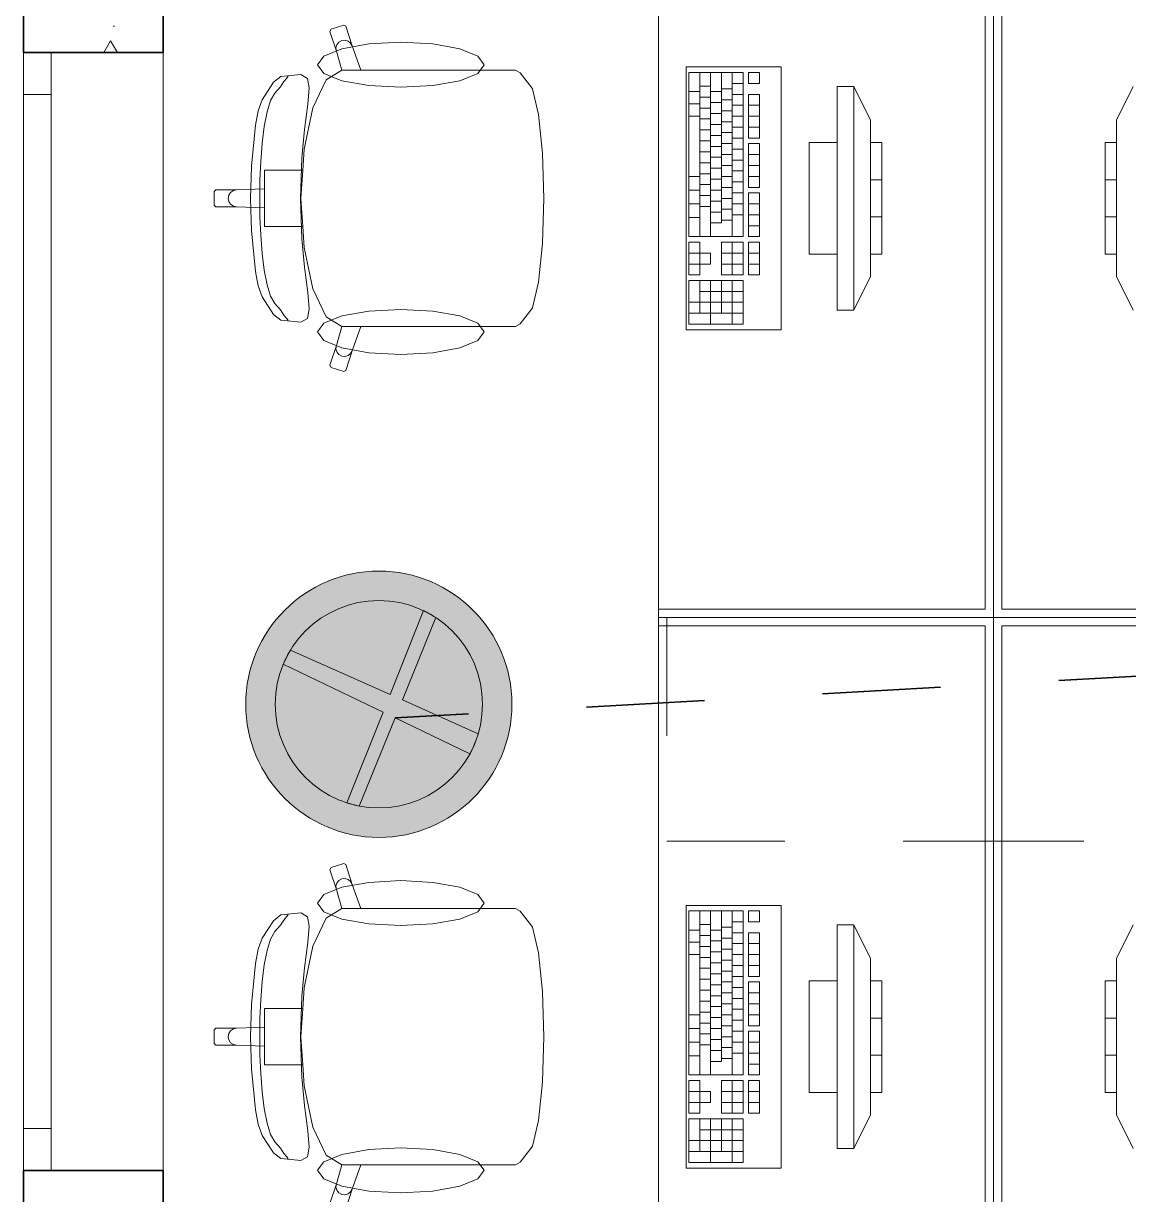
# Model space of a CAD drawing. Header units: millimetres. Extents: x -100675 to 28000, y -21133 to 42228.
# Drawn here: x -75366 to -73387, y 2976 to 5072 of the extents above; entities that cross this region are included whole.
import ezdxf

# ---------------------------------------------------------------- set-up
doc = ezdxf.new("R2010")
doc.units = ezdxf.units.MM
doc.header["$MEASUREMENT"] = 0
doc.linetypes.add('Dashed', pattern=[423.333333, 211.666667, -211.666667])
doc.linetypes.add('Wipeout_Contour', pattern=[1000, 0, -1000])
for name, color, linetype, lineweight in [('New_2D Drafting - General_Pen_No__2', 8, 'Continuous', 15), ('New_ARCHICAD Windows_Pen_No__27', 7, 'Continuous', 35), ('New_Structural - Bearing_Pen_No__21', 7, 'Continuous', 35), ('New_Structural - Bearing_Pen_No__27', 7, 'Continuous', 35)]:
    doc.layers.add(name, color=color, linetype=linetype, lineweight=lineweight)
for name, color, linetype, lineweight, true_color in [('New_2D Drafting - General_Pen_No__82', 7, 'Continuous', 20, 0xaaaaaa), ('New_ARCHICAD Windows_Pen_No__23', 7, 'Continuous', 20, 0xff6600), ('New_ARCHICAD Windows_Pen_No__3', 7, 'Continuous', 18, 0xff6600), ('New_Interior - Furniture _Pen_No__4', 7, 'Continuous', 20, 0x029e21), ('New_Structural - Bearing_Pen_No__170', 7, 'Continuous', 13, 0x9f9f00), ('New_Structural - Bearing_Pen_No__61', 7, 'Continuous', 20, 0x6a6a6a), ('New_Structural - Bearing_Pen_No__89', 7, 'Continuous', 20, 0x71cebe)]:
    doc.layers.add(name, color=color, linetype=linetype, lineweight=lineweight, true_color=true_color)
for name, color, linetype in [('New_ARCHICAD Windows', 7, 'Continuous'), ('New_Interior - Furniture', 7, 'Continuous'), ('New_Structural - Bearing', 7, 'Continuous')]:
    doc.layers.add(name, color=color, linetype=linetype)
pattern_1 = [(0, (0, 0), (0, 623.5383), [60, -300]), (0, (180, 311.8), (0, 623.5383), [60, -300]), (60, (0, 0), (-540, 311.769), [60, -300]), (60, (360, 0), (-540, 311.769), [60, -300]), (120, (60, 0), (540, 311.769), [60, -300]), (120, (420, 0), (540, 311.769), [60, -300]), (0, (0, 60), (0, 120), [0, -120, 0, -180]), (45, (60, 60), (-84.85282, 84.85282), [0, -90, 0, -150])]

# ---------------------------------------------------------------- blocks, each defined once
blk = doc.blocks.new('Slab_6', base_point=(-74729.5, 4091.7))
at = {"layer": 'New_Structural - Bearing_Pen_No__89', "color": 123, "linetype": 'Continuous', "lineweight": 20, "true_color": 0x71cebe, "flags": 128}
for points in [[(-74729.5, 4091.7, -1), (-74729.5, 3615.2, -1)], [(-74729.5, 4039, 1), (-74729.5, 3667.9, 1)]]:
    blk.add_lwpolyline(points, format="xyb", close=True, dxfattribs=at)
blk = doc.blocks.new('Window 24_2')
at = {"layer": 'New_ARCHICAD Windows_Pen_No__23', "color": 30, "linetype": 'Continuous', "lineweight": 20, "true_color": 0xff6600}
for p, q in [((-1000, 0), (-925, 0)), ((-925, 0), (-925, -50)), ((925, -50), (925, 0)), ((925, 0), (1000, 0)), ((-925, -50), (-1000, -50)), ((1000, -50), (925, -50))]:
    blk.add_line(p, q, dxfattribs=at)
at = {"layer": 'New_ARCHICAD Windows_Pen_No__27', "color": 7, "linetype": 'Continuous', "lineweight": 35}
for p, q in [((-1000, 0), (-1000, -50)), ((-1000, 0), (-1000, -50)), ((1000, 0), (1000, -50)), ((1000, 0), (1000, -50)), ((-1000, -50), (-1000, -250)), ((1000, -50), (1000, -250))]:
    blk.add_line(p, q, dxfattribs=at)
at = {"layer": 'New_ARCHICAD Windows_Pen_No__3', "color": 30, "linetype": 'Continuous', "lineweight": 18, "true_color": 0xff6600}
for p, q in [((-1000, 0), (1000, 0)), ((-925, 0), (925, 0)), ((925, -50), (-925, -50)), ((-1000, -250), (1000, -250))]:
    blk.add_line(p, q, dxfattribs=at)
blk = doc.blocks.new('Wall_26', base_point=(-75115.8, 2194.5))
at = {"color": 254, "linetype": 'Wipeout_Contour', "lineweight": 0, "ltscale": 301750.895582}
blk.add_wipeout([(-75365.8, 5019.5), (-75115.8, 5019.5), (-75115.8, 5844.5), (-75365.8, 5844.5)], dxfattribs=at).dxf.layer = 'New_Structural - Bearing'
at = {"color": 254, "linetype": 'Wipeout_Contour', "lineweight": 0, "ltscale": 301148.222472}
blk.add_wipeout([(-75365.8, 2194.5), (-75115.8, 2194.5), (-75115.8, 3019.5), (-75365.8, 3019.5)], dxfattribs=at).dxf.layer = 'New_Structural - Bearing'
at = {"layer": 'New_Structural - Bearing_Pen_No__170', "linetype": 'Continuous', "lineweight": 13, "true_color": 0x9f9f00}
h = blk.add_hatch(dxfattribs=at)
h.set_pattern_fill('Structural_Concrete', color=54, style=0, pattern_type=2)
h.set_pattern_definition(pattern_1)
h.paths.add_polyline_path([(-75365.8, 5019.5), (-75115.8, 5019.5), (-75115.8, 5844.5), (-75365.8, 5844.5)])
h = blk.add_hatch(dxfattribs=at)
h.set_pattern_fill('Structural_Concrete', color=54, style=0, pattern_type=2)
h.set_pattern_definition(pattern_1)
h.paths.add_polyline_path([(-75365.8, 2194.5), (-75115.8, 2194.5), (-75115.8, 3019.5), (-75365.8, 3019.5)])
at = {"layer": 'New_Structural - Bearing_Pen_No__27', "color": 7, "linetype": 'Continuous', "lineweight": 35}
for p, q in [((-75365.8, 5019.5), (-75315.8, 5019.5)), ((-75315.8, 5019.5), (-75115.8, 5019.5)), ((-75365.8, 3019.5), (-75315.8, 3019.5)), ((-75315.8, 3019.5), (-75115.8, 3019.5))]:
    blk.add_line(p, q, dxfattribs=at)
at = {"layer": 'New_Structural - Bearing_Pen_No__27', "color": 7, "linetype": 'Continuous', "lineweight": 35, "flags": 128}
for points in [[(-75365.8, 5844.5), (-75365.8, 5019.5)], [(-75115.8, 5019.5), (-75115.8, 5844.5)], [(-75365.8, 3019.5), (-75365.8, 2194.5)], [(-75115.8, 2194.5), (-75115.8, 3019.5)]]:
    blk.add_lwpolyline(points, dxfattribs=at)
at = {"layer": 'New_ARCHICAD Windows', "color": 21, "linetype": 'Continuous', "lineweight": 18, "true_color": 0xff9955, "xscale": -1, "zscale": 1000, "rotation": 90}
blk.add_blockref('Window 24_2', (-75365.8, 4019.5), dxfattribs=at)
blk = doc.blocks.new('Office Layout Linear 24')
at = {"layer": 'New_Interior - Furniture _Pen_No__4', "color": 104, "linetype": 'Continuous', "lineweight": 20, "true_color": 0x029e21}
for p, q in [((734.9, 1392), (737.9, 1395)), ((734.9, 1355.1), (734.9, 1392)), ((737.9, 1395), (750, 1395)), ((762.1, 1395), (750, 1395)), ((765.1, 1392), (762.1, 1395)), ((765.1, 1355.1), (765.1, 1392)), ((2234.9, 1392), (2237.9, 1395)), ((2234.9, 1355.1), (2234.9, 1392)), ((2237.9, 1395), (2250, 1395)), ((2262.1, 1395), (2250, 1395)), ((2265.1, 1392), (2262.1, 1395)), ((2265.1, 1355.1), (2265.1, 1392)), ((736.1, 1360.8), (739.3, 1365.7)), ((739.3, 1365.7), (744.2, 1368.9)), ((744.2, 1368.9), (750, 1370.1)), ((755.8, 1368.9), (750, 1370.1)), ((760.7, 1365.7), (755.8, 1368.9)), ((763.9, 1360.8), (760.7, 1365.7)), ((2236.1, 1360.8), (2239.3, 1365.7)), ((2239.3, 1365.7), (2244.2, 1368.9)), ((2244.2, 1368.9), (2250, 1370.1)), ((2255.8, 1368.9), (2250, 1370.1)), ((2260.7, 1365.7), (2255.8, 1368.9)), ((2263.9, 1360.8), (2260.7, 1365.7)), ((733.1, 1305.3), (734.9, 1355.1)), ((734.9, 1355.1), (736.1, 1360.8)), ((765.1, 1355.1), (763.9, 1360.8)), ((766.9, 1305.3), (765.1, 1355.1)), ((2233.1, 1305.3), (2234.9, 1355.1)), ((2234.9, 1355.1), (2236.1, 1360.8)), ((2265.1, 1355.1), (2263.9, 1360.8)), ((2266.9, 1305.3), (2265.1, 1355.1)), ((593.4, 1316.3), (619.3, 1321.1)), ((619.3, 1321.1), (692.5, 1328.1)), ((692.5, 1328.1), (750, 1330.2)), ((807.5, 1328.1), (750, 1330.2)), ((880.7, 1321.1), (807.5, 1328.1)), ((906.6, 1316.3), (880.7, 1321.1)), ((2093.4, 1316.3), (2119.3, 1321.1)), ((2119.3, 1321.1), (2192.5, 1328.1)), ((2192.5, 1328.1), (2250, 1330.2)), ((2307.5, 1328.1), (2250, 1330.2)), ((2380.7, 1321.1), (2307.5, 1328.1)), ((2406.6, 1316.3), (2380.7, 1321.1)), ((542.4, 1289), (573.5, 1309)), ((573.5, 1309), (593.4, 1316.3)), ((595.5, 1300.5), (575.2, 1294.3)), ((621.5, 1305.5), (595.5, 1300.5)), ((651.5, 1309.2), (621.5, 1305.5)), ((683.9, 1311.7), (651.5, 1309.2)), ((717.3, 1313.2), (683.9, 1311.7)), ((699.7, 1275.3), (699.7, 1305.3)), ((699.7, 1305.3), (733.1, 1305.3)), ((750, 1313.6), (717.3, 1313.2)), ((733.1, 1305.3), (750, 1305.3)), ((750, 1313.6), (782.7, 1313.2)), ((766.9, 1305.3), (750, 1305.3)), ((800.3, 1305.3), (766.9, 1305.3)), ((782.7, 1313.2), (816.1, 1311.7)), ((800.3, 1275.3), (800.3, 1305.3)), ((816.1, 1311.7), (848.5, 1309.2)), ((848.5, 1309.2), (878.5, 1305.5)), ((878.5, 1305.5), (904.5, 1300.5)), ((904.5, 1300.5), (924.8, 1294.3)), ((926.5, 1309), (906.6, 1316.3)), ((957.6, 1289), (926.5, 1309)), ((2042.4, 1289), (2073.5, 1309)), ((2073.5, 1309), (2093.4, 1316.3)), ((2095.5, 1300.5), (2075.2, 1294.3)), ((2121.5, 1305.5), (2095.5, 1300.5)), ((2151.5, 1309.2), (2121.5, 1305.5)), ((2183.9, 1311.7), (2151.5, 1309.2)), ((2217.3, 1313.2), (2183.9, 1311.7)), ((2199.7, 1275.3), (2199.7, 1305.3)), ((2199.7, 1305.3), (2233.1, 1305.3)), ((2250, 1313.6), (2217.3, 1313.2)), ((2233.1, 1305.3), (2250, 1305.3)), ((2250, 1313.6), (2282.7, 1313.2)), ((2266.9, 1305.3), (2250, 1305.3)), ((2300.3, 1305.3), (2266.9, 1305.3)), ((2282.7, 1313.2), (2316.1, 1311.7)), ((2300.3, 1275.3), (2300.3, 1305.3)), ((2316.1, 1311.7), (2348.5, 1309.2)), ((2348.5, 1309.2), (2378.5, 1305.5)), ((2378.5, 1305.5), (2404.5, 1300.5)), ((2404.5, 1300.5), (2424.8, 1294.3)), ((2426.5, 1309), (2406.6, 1316.3)), ((2457.6, 1289), (2426.5, 1309)), ((531.9, 1275.8), (542.4, 1289)), ((562, 1286.6), (550.3, 1276.5)), ((575.2, 1294.3), (562, 1286.6)), ((924.8, 1294.3), (938, 1286.6)), ((938, 1286.6), (949.7, 1276.5)), ((968.1, 1275.8), (957.6, 1289)), ((2031.9, 1275.8), (2042.4, 1289)), ((2062, 1286.6), (2050.3, 1276.5)), ((2075.2, 1294.3), (2062, 1286.6)), ((2424.8, 1294.3), (2438, 1286.6)), ((2438, 1286.6), (2449.7, 1276.5)), ((2468.1, 1275.8), (2457.6, 1289)), ((528.6, 1239.7), (531.9, 1275.8)), ((535, 1265.2), (531.2, 1262.6)), ((541.2, 1270.4), (535, 1265.2)), ((550.3, 1276.5), (541.2, 1270.4)), ((699.7, 1236.6), (699.7, 1275.3)), ((800.3, 1236.6), (800.3, 1275.3)), ((949.7, 1276.5), (958.8, 1270.4)), ((958.8, 1270.4), (965, 1265.2)), ((965, 1265.2), (968.8, 1262.6)), ((971.4, 1239.7), (968.1, 1275.8)), ((2028.6, 1239.7), (2031.9, 1275.8)), ((2035, 1265.2), (2031.2, 1262.6)), ((2041.2, 1270.4), (2035, 1265.2)), ((2050.3, 1276.5), (2041.2, 1270.4)), ((2199.7, 1236.6), (2199.7, 1275.3)), ((2300.3, 1236.6), (2300.3, 1275.3)), ((2449.7, 1276.5), (2458.8, 1270.4)), ((2458.8, 1270.4), (2465, 1265.2)), ((2465, 1265.2), (2468.8, 1262.6)), ((2471.4, 1239.7), (2468.1, 1275.8)), ((535.3, 1228.1), (528.6, 1239.7)), ((677.7, 1238.2), (626.8, 1233.5)), ((662.3, 1234.2), (699.7, 1236.6)), ((750, 1240.5), (677.7, 1238.2)), ((699.7, 1236.6), (750, 1239.8)), ((750, 1240.5), (822.3, 1238.2)), ((800.3, 1236.6), (750, 1239.8)), ((837.7, 1234.2), (800.3, 1236.6)), ((822.3, 1238.2), (873.2, 1233.5)), ((964.7, 1228.1), (971.4, 1239.7)), ((2035.3, 1228.1), (2028.6, 1239.7)), ((2177.7, 1238.2), (2126.8, 1233.5)), ((2162.3, 1234.2), (2199.7, 1236.6)), ((2250, 1240.5), (2177.7, 1238.2)), ((2199.7, 1236.6), (2250, 1239.8)), ((2250, 1240.5), (2322.3, 1238.2)), ((2300.3, 1236.6), (2250, 1239.8)), ((2337.7, 1234.2), (2300.3, 1236.6)), ((2322.3, 1238.2), (2373.2, 1233.5)), ((2464.7, 1228.1), (2471.4, 1239.7)), ((552.5, 1225.1), (535.3, 1228.1)), ((538.2, 1194.6), (587.9, 1218.4)), ((581.5, 1227.7), (552.5, 1225.1)), ((626.8, 1233.5), (581.5, 1227.7)), ((587.9, 1218.4), (662.3, 1234.2)), ((912.1, 1218.4), (837.7, 1234.2)), ((873.2, 1233.5), (918.5, 1227.7)), ((961.8, 1194.6), (912.1, 1218.4)), ((918.5, 1227.7), (947.5, 1225.1)), ((947.5, 1225.1), (964.7, 1228.1)), ((2052.5, 1225.1), (2035.3, 1228.1)), ((2038.2, 1194.6), (2087.9, 1218.4)), ((2081.5, 1227.7), (2052.5, 1225.1)), ((2126.8, 1233.5), (2081.5, 1227.7)), ((2087.9, 1218.4), (2162.3, 1234.2)), ((2412.1, 1218.4), (2337.7, 1234.2)), ((2373.2, 1233.5), (2418.5, 1227.7)), ((2461.8, 1194.6), (2412.1, 1218.4)), ((2418.5, 1227.7), (2447.5, 1225.1)), ((2447.5, 1225.1), (2464.7, 1228.1)), ((520.8, 1166.7), (538.2, 1194.6)), ((979.2, 1166.7), (961.8, 1194.6)), ((2020.8, 1166.7), (2038.2, 1194.6)), ((2479.2, 1166.7), (2461.8, 1194.6)), ((451.3, 1187.8), (486.7, 1176.4)), ((470.5, 1171.9), (475.2, 1175.5)), ((475.2, 1175.5), (480.8, 1177.1)), ((480.8, 1177.1), (486.7, 1176.4)), ((486.7, 1176.4), (520.8, 1166.7)), ((1013.3, 1176.4), (979.2, 1166.7)), ((1048.7, 1187.8), (1013.3, 1176.4)), ((1019.2, 1177.1), (1013.3, 1176.4)), ((1024.8, 1175.5), (1019.2, 1177.1)), ((1029.5, 1171.9), (1024.8, 1175.5)), ((1052.5, 1185.9), (1048.7, 1187.8)), ((1060, 1163.1), (1052.5, 1185.9)), ((1940, 1163.1), (1947.5, 1185.9)), ((1947.5, 1185.9), (1951.3, 1187.8)), ((1951.3, 1187.8), (1986.7, 1176.4)), ((1970.5, 1171.9), (1975.2, 1175.5)), ((1975.2, 1175.5), (1980.8, 1177.1)), ((1980.8, 1177.1), (1986.7, 1176.4)), ((1986.7, 1176.4), (2020.8, 1166.7)), ((2513.3, 1176.4), (2479.2, 1166.7)), ((2548.7, 1187.8), (2513.3, 1176.4)), ((2519.2, 1177.1), (2513.3, 1176.4)), ((2524.8, 1175.5), (2519.2, 1177.1)), ((2529.5, 1171.9), (2524.8, 1175.5)), ((2552.5, 1185.9), (2548.7, 1187.8)), ((2560, 1163.1), (2552.5, 1185.9)), ((477.4, 1148), (441.9, 1159.4)), ((467, 1161), (467.7, 1166.8)), ((468.6, 1155.4), (467, 1161)), ((467.7, 1166.8), (470.5, 1171.9)), ((472.2, 1150.8), (468.6, 1155.4)), ((520.7, 1166.5), (520.8, 1166.7)), ((520.7, 1166.5), (520.7, 1132.3)), ((979.3, 1166.5), (979.2, 1166.7)), ((979.3, 1166.5), (979.3, 1132.3)), ((1022.6, 1148), (1058.1, 1159.4)), ((1027.8, 1150.8), (1031.4, 1155.4)), ((1032.3, 1166.8), (1029.5, 1171.9)), ((1031.4, 1155.4), (1033, 1161)), ((1033, 1161), (1032.3, 1166.8)), ((1058.1, 1159.4), (1060, 1163.1)), ((1941.9, 1159.4), (1940, 1163.1)), ((1977.4, 1148), (1941.9, 1159.4)), ((1967, 1161), (1967.7, 1166.8)), ((1968.6, 1155.4), (1967, 1161)), ((1967.7, 1166.8), (1970.5, 1171.9)), ((1972.2, 1150.8), (1968.6, 1155.4)), ((2020.7, 1166.5), (2020.8, 1166.7)), ((2020.7, 1166.5), (2020.7, 1132.3)), ((2479.3, 1166.5), (2479.2, 1166.7)), ((2479.3, 1166.5), (2479.3, 1132.3)), ((2522.6, 1148), (2558.1, 1159.4)), ((2527.8, 1150.8), (2531.4, 1155.4)), ((2532.3, 1166.8), (2529.5, 1171.9)), ((2531.4, 1155.4), (2533, 1161)), ((2533, 1161), (2532.3, 1166.8)), ((2558.1, 1159.4), (2560, 1163.1)), ((477.4, 1148), (472.2, 1150.8)), ((520.7, 1132.3), (477.4, 1148)), ((520.7, 923.2), (520.7, 1132.3)), ((979.3, 1132.3), (1022.6, 1148)), ((979.3, 923.2), (979.3, 1132.3)), ((1022.6, 1148), (1027.8, 1150.8)), ((1977.4, 1148), (1972.2, 1150.8)), ((2020.7, 1132.3), (1977.4, 1148)), ((2020.7, 923.2), (2020.7, 1132.3)), ((2479.3, 1132.3), (2522.6, 1148)), ((2479.3, 923.2), (2479.3, 1132.3)), ((2522.6, 1148), (2527.8, 1150.8)), ((520.7, 887.1), (520.7, 923.2)), ((979.3, 887.1), (979.3, 923.2)), ((2020.7, 887.1), (2020.7, 923.2)), ((2479.3, 887.1), (2479.3, 923.2)), ((520.7, 856), (520.7, 887.1)), ((979.3, 856), (979.3, 887.1)), ((2020.7, 856), (2020.7, 887.1)), ((2479.3, 856), (2479.3, 887.1)), ((525.3, 847.4), (520.7, 856)), ((552.1, 826.3), (525.3, 847.4)), ((947.9, 826.3), (974.7, 847.4)), ((974.7, 847.4), (979.3, 856)), ((2025.3, 847.4), (2020.7, 856)), ((2052.1, 826.3), (2025.3, 847.4)), ((2447.9, 826.3), (2474.7, 847.4)), ((2474.7, 847.4), (2479.3, 856)), ((554.2, 825.4), (552.1, 826.3)), ((600.1, 814.7), (554.2, 825.4)), ((899.9, 814.7), (945.8, 825.4)), ((945.8, 825.4), (947.9, 826.3)), ((2054.2, 825.4), (2052.1, 826.3)), ((2100.1, 814.7), (2054.2, 825.4)), ((2399.9, 814.7), (2445.8, 825.4)), ((2445.8, 825.4), (2447.9, 826.3)), ((668.9, 807.6), (600.1, 814.7)), ((670, 807.5), (668.9, 807.6)), ((750, 805), (670, 807.5)), ((750, 805), (830, 807.5)), ((830, 807.5), (831.1, 807.6)), ((831.1, 807.6), (899.9, 814.7)), ((2168.9, 807.6), (2100.1, 814.7)), ((2170, 807.5), (2168.9, 807.6)), ((2250, 805), (2170, 807.5)), ((2250, 805), (2330, 807.5)), ((2330, 807.5), (2331.1, 807.6)), ((2331.1, 807.6), (2399.9, 814.7)), ((1515, 600), (1485, 600)), ((1485, 600), (1485, 15)), ((1515, 15), (1515, 600)), ((603.1, 545.2), (524.8, 545.2)), ((524.8, 545.2), (524.8, 448.2)), ((544.4, 545.2), (544.4, 448.2)), ((564, 545.2), (564, 448.2)), ((603.1, 448.2), (603.1, 545.2)), ((671.7, 545.2), (612.9, 545.2)), ((612.9, 545.2), (612.9, 525.8)), ((632.5, 545.2), (632.5, 525.8)), ((652.1, 545.2), (652.1, 525.8)), ((671.7, 525.8), (671.7, 545.2)), ((975.2, 545.2), (681.5, 545.2)), ((681.5, 545.2), (681.5, 448.2)), ((715.7, 545.2), (715.7, 525.8)), ((740.2, 545.2), (740.2, 525.8)), ((764.7, 545.2), (764.7, 525.8)), ((789.2, 545.2), (789.2, 525.8)), ((896.9, 545.2), (896.9, 525.8)), ((918.9, 545.2), (918.9, 525.8)), ((940.9, 545.2), (940.9, 525.8)), ((975.2, 448.2), (975.2, 545.2)), ((2103.1, 545.2), (2024.8, 545.2)), ((2024.8, 545.2), (2024.8, 448.2)), ((2044.4, 545.2), (2044.4, 448.2)), ((2064, 545.2), (2064, 448.2)), ((2103.1, 448.2), (2103.1, 545.2)), ((2171.7, 545.2), (2112.9, 545.2)), ((2112.9, 545.2), (2112.9, 525.8)), ((2132.5, 545.2), (2132.5, 525.8)), ((2152.1, 545.2), (2152.1, 525.8)), ((2171.7, 525.8), (2171.7, 545.2)), ((2475.2, 545.2), (2181.5, 545.2)), ((2181.5, 545.2), (2181.5, 448.2)), ((2215.7, 545.2), (2215.7, 525.8)), ((2240.2, 545.2), (2240.2, 525.8)), ((2264.7, 545.2), (2264.7, 525.8)), ((2289.2, 545.2), (2289.2, 525.8)), ((2396.9, 545.2), (2396.9, 525.8)), ((2418.9, 545.2), (2418.9, 525.8)), ((2440.9, 545.2), (2440.9, 525.8)), ((2475.2, 448.2), (2475.2, 545.2)), ((603.1, 525.8), (544.4, 525.8)), ((583.5, 525.8), (583.5, 448.2)), ((612.9, 525.8), (632.5, 525.8)), ((632.5, 525.8), (632.5, 506.4)), ((652.1, 525.8), (632.5, 525.8)), ((652.1, 506.4), (652.1, 525.8)), ((652.1, 525.8), (671.7, 525.8)), ((975.2, 525.8), (681.5, 525.8)), ((735.3, 525.8), (735.3, 506.4)), ((754.9, 525.8), (754.9, 506.4)), ((774.5, 525.8), (774.5, 506.4)), ((794.1, 525.8), (794.1, 506.4)), ((813.6, 525.8), (813.6, 506.4)), ((833.2, 525.8), (833.2, 506.4)), ((852.8, 525.8), (852.8, 506.4)), ((872.4, 525.8), (872.4, 506.4)), ((892, 525.8), (892, 506.4)), ((911.6, 525.8), (911.6, 506.4)), ((931.1, 525.8), (931.1, 506.4)), ((950.7, 525.8), (950.7, 506.4)), ((2103.1, 525.8), (2044.4, 525.8)), ((2083.5, 525.8), (2083.5, 448.2)), ((2112.9, 525.8), (2132.5, 525.8)), ((2132.5, 525.8), (2132.5, 506.4)), ((2152.1, 525.8), (2132.5, 525.8)), ((2152.1, 506.4), (2152.1, 525.8)), ((2152.1, 525.8), (2171.7, 525.8)), ((2475.2, 525.8), (2181.5, 525.8)), ((2235.3, 525.8), (2235.3, 506.4)), ((2254.9, 525.8), (2254.9, 506.4)), ((2274.5, 525.8), (2274.5, 506.4)), ((2294.1, 525.8), (2294.1, 506.4)), ((2313.6, 525.8), (2313.6, 506.4)), ((2333.2, 525.8), (2333.2, 506.4)), ((2352.8, 525.8), (2352.8, 506.4)), ((2372.4, 525.8), (2372.4, 506.4)), ((2392, 525.8), (2392, 506.4)), ((2411.6, 525.8), (2411.6, 506.4)), ((2431.1, 525.8), (2431.1, 506.4)), ((2450.7, 525.8), (2450.7, 506.4)), ((603.1, 506.4), (524.8, 506.4)), ((632.5, 506.4), (652.1, 506.4)), ((975.2, 506.4), (681.5, 506.4)), ((705.9, 506.4), (705.9, 487)), ((725.5, 506.4), (725.5, 487)), ((745.1, 506.4), (745.1, 487)), ((764.7, 506.4), (764.7, 487)), ((784.3, 506.4), (784.3, 487)), ((803.9, 506.4), (803.9, 487)), ((823.4, 506.4), (823.4, 487)), ((843, 506.4), (843, 487)), ((862.6, 506.4), (862.6, 487)), ((882.2, 506.4), (882.2, 487)), ((901.8, 506.4), (901.8, 487)), ((921.4, 506.4), (921.4, 487)), ((940.9, 506.4), (940.9, 487)), ((2103.1, 506.4), (2024.8, 506.4)), ((2132.5, 506.4), (2152.1, 506.4)), ((2475.2, 506.4), (2181.5, 506.4)), ((2205.9, 506.4), (2205.9, 487)), ((2225.5, 506.4), (2225.5, 487)), ((2245.1, 506.4), (2245.1, 487)), ((2264.7, 506.4), (2264.7, 487)), ((2284.3, 506.4), (2284.3, 487)), ((2303.9, 506.4), (2303.9, 487)), ((2323.4, 506.4), (2323.4, 487)), ((2343, 506.4), (2343, 487)), ((2362.6, 506.4), (2362.6, 487)), ((2382.2, 506.4), (2382.2, 487)), ((2401.8, 506.4), (2401.8, 487)), ((2421.4, 506.4), (2421.4, 487)), ((2440.9, 506.4), (2440.9, 487)), ((603.1, 487), (544.4, 487)), ((671.7, 487), (612.9, 487)), ((612.9, 487), (612.9, 448.2)), ((632.5, 487), (632.5, 448.2)), ((652.1, 487), (652.1, 448.2)), ((671.7, 448.2), (671.7, 487)), ((975.2, 487), (705.9, 487)), ((710.8, 487), (710.8, 467.6)), ((730.4, 487), (730.4, 467.6)), ((750, 487), (750, 467.6)), ((769.6, 487), (769.6, 467.6)), ((789.2, 487), (789.2, 467.6)), ((808.8, 487), (808.8, 467.6)), ((828.3, 487), (828.3, 467.6)), ((847.9, 487), (847.9, 467.6)), ((867.5, 487), (867.5, 467.6)), ((887.1, 487), (887.1, 467.6)), ((906.7, 487), (906.7, 467.6)), ((926.2, 487), (926.2, 467.6)), ((945.8, 487), (945.8, 467.6)), ((2103.1, 487), (2044.4, 487)), ((2171.7, 487), (2112.9, 487)), ((2112.9, 487), (2112.9, 448.2)), ((2132.5, 487), (2132.5, 448.2)), ((2152.1, 487), (2152.1, 448.2)), ((2171.7, 448.2), (2171.7, 487)), ((2475.2, 487), (2205.9, 487)), ((2210.8, 487), (2210.8, 467.6)), ((2230.4, 487), (2230.4, 467.6)), ((2250, 487), (2250, 467.6)), ((2269.6, 487), (2269.6, 467.6)), ((2289.2, 487), (2289.2, 467.6)), ((2308.8, 487), (2308.8, 467.6)), ((2328.3, 487), (2328.3, 467.6)), ((2347.9, 487), (2347.9, 467.6)), ((2367.5, 487), (2367.5, 467.6)), ((2387.1, 487), (2387.1, 467.6)), ((2406.7, 487), (2406.7, 467.6)), ((2426.2, 487), (2426.2, 467.6)), ((2445.8, 487), (2445.8, 467.6)), ((603.1, 467.6), (524.8, 467.6)), ((671.7, 467.6), (612.9, 467.6)), ((975.2, 467.6), (681.5, 467.6)), ((720.6, 467.6), (720.6, 448.2)), ((740.2, 467.6), (740.2, 448.2)), ((759.8, 467.6), (759.8, 448.2)), ((779.4, 467.6), (779.4, 448.2)), ((799, 467.6), (799, 448.2)), ((818.5, 467.6), (818.5, 448.2)), ((838.1, 467.6), (838.1, 448.2)), ((857.7, 467.6), (857.7, 448.2)), ((877.3, 467.6), (877.3, 448.2)), ((896.9, 467.6), (896.9, 448.2)), ((916.5, 467.6), (916.5, 448.2)), ((936, 467.6), (936, 448.2)), ((955.6, 467.6), (955.6, 448.2)), ((2103.1, 467.6), (2024.8, 467.6)), ((2171.7, 467.6), (2112.9, 467.6)), ((2475.2, 467.6), (2181.5, 467.6)), ((2220.6, 467.6), (2220.6, 448.2)), ((2240.2, 467.6), (2240.2, 448.2)), ((2259.8, 467.6), (2259.8, 448.2)), ((2279.4, 467.6), (2279.4, 448.2)), ((2299, 467.6), (2299, 448.2)), ((2318.5, 467.6), (2318.5, 448.2)), ((2338.1, 467.6), (2338.1, 448.2)), ((2357.7, 467.6), (2357.7, 448.2)), ((2377.3, 467.6), (2377.3, 448.2)), ((2396.9, 467.6), (2396.9, 448.2)), ((2416.5, 467.6), (2416.5, 448.2)), ((2436, 467.6), (2436, 448.2)), ((2455.6, 467.6), (2455.6, 448.2)), ((524.8, 448.2), (603.1, 448.2)), ((612.9, 448.2), (671.7, 448.2)), ((681.5, 448.2), (975.2, 448.2)), ((2024.8, 448.2), (2103.1, 448.2)), ((2112.9, 448.2), (2171.7, 448.2)), ((2181.5, 448.2), (2475.2, 448.2)), ((671.7, 438.5), (612.9, 438.5)), ((612.9, 438.5), (612.9, 419.1)), ((612.9, 419.1), (671.7, 419.1)), ((632.5, 438.5), (632.5, 419.1)), ((652.1, 438.5), (652.1, 419.1)), ((671.7, 419.1), (671.7, 438.5)), ((759.8, 438.5), (681.5, 438.5)), ((681.5, 438.5), (681.5, 419.1)), ((681.5, 419.1), (759.8, 419.1)), ((701, 438.5), (701, 419.1)), ((720.6, 438.5), (720.6, 419.1)), ((740.2, 438.5), (740.2, 419.1)), ((759.8, 419.1), (759.8, 438.5)), ((847.9, 438.5), (769.6, 438.5)), ((769.6, 438.5), (769.6, 419.1)), ((769.6, 419.1), (847.9, 419.1)), ((789.2, 438.5), (789.2, 419.1)), ((808.8, 438.5), (808.8, 419.1)), ((828.3, 438.5), (828.3, 419.1)), ((847.9, 419.1), (847.9, 438.5)), ((936, 438.5), (857.7, 438.5)), ((857.7, 438.5), (857.7, 419.1)), ((857.7, 419.1), (936, 419.1)), ((877.3, 438.5), (877.3, 419.1)), ((896.9, 438.5), (896.9, 419.1)), ((916.5, 438.5), (916.5, 419.1)), ((936, 419.1), (936, 438.5)), ((975.2, 438.5), (955.6, 438.5)), ((955.6, 438.5), (955.6, 419.1)), ((955.6, 419.1), (975.2, 419.1)), ((975.2, 419.1), (975.2, 438.5)), ((2171.7, 438.5), (2112.9, 438.5)), ((2112.9, 438.5), (2112.9, 419.1)), ((2112.9, 419.1), (2171.7, 419.1)), ((2132.5, 438.5), (2132.5, 419.1)), ((2152.1, 438.5), (2152.1, 419.1)), ((2171.7, 419.1), (2171.7, 438.5)), ((2259.8, 438.5), (2181.5, 438.5)), ((2181.5, 438.5), (2181.5, 419.1)), ((2181.5, 419.1), (2259.8, 419.1)), ((2201, 438.5), (2201, 419.1)), ((2220.6, 438.5), (2220.6, 419.1)), ((2240.2, 438.5), (2240.2, 419.1)), ((2259.8, 419.1), (2259.8, 438.5)), ((2347.9, 438.5), (2269.6, 438.5)), ((2269.6, 438.5), (2269.6, 419.1)), ((2269.6, 419.1), (2347.9, 419.1)), ((2289.2, 438.5), (2289.2, 419.1)), ((2308.8, 438.5), (2308.8, 419.1)), ((2328.3, 438.5), (2328.3, 419.1)), ((2347.9, 419.1), (2347.9, 438.5)), ((2436, 438.5), (2357.7, 438.5)), ((2357.7, 438.5), (2357.7, 419.1)), ((2357.7, 419.1), (2436, 419.1)), ((2377.3, 438.5), (2377.3, 419.1)), ((2396.9, 438.5), (2396.9, 419.1)), ((2416.5, 438.5), (2416.5, 419.1)), ((2436, 419.1), (2436, 438.5)), ((2475.2, 438.5), (2455.6, 438.5)), ((2455.6, 438.5), (2455.6, 419.1)), ((2455.6, 419.1), (2475.2, 419.1)), ((2475.2, 419.1), (2475.2, 438.5)), ((850, 330), (650, 330)), ((650, 330), (650, 280)), ((850, 280), (850, 330)), ((2350, 330), (2150, 330)), ((2150, 330), (2150, 280)), ((2350, 280), (2350, 330)), ((950, 280), (550, 280)), ((550, 280), (550, 250)), ((650, 280), (850, 280)), ((950, 250), (950, 280)), ((2450, 280), (2050, 280)), ((2050, 280), (2050, 250)), ((2150, 280), (2350, 280)), ((2450, 250), (2450, 280)), ((550, 250), (950, 250)), ((550, 250), (610, 220)), ((950, 250), (890, 220)), ((2050, 250), (2450, 250)), ((2050, 250), (2110, 220)), ((2450, 250), (2390, 220)), ((890, 220), (610, 220)), ((850, 220), (650, 220)), ((650, 220), (650, 200)), ((716.7, 220), (716.7, 200)), ((783.3, 220), (783.3, 200)), ((850, 200), (850, 220)), ((2390, 220), (2110, 220)), ((2350, 220), (2150, 220)), ((2150, 220), (2150, 200)), ((2216.7, 220), (2216.7, 200)), ((2283.3, 220), (2283.3, 200)), ((2350, 200), (2350, 220)), ((650, 200), (850, 200)), ((2150, 200), (2350, 200)), ((1485, 15), (30, 15)), ((2970, 15), (1515, 15)), ((30, -15), (1485, -15)), ((1485, -600), (1485, -15)), ((1515, -15), (2970, -15)), ((1515, -15), (1515, -600)), ((850, -200), (650, -200)), ((650, -200), (650, -220)), ((716.7, -220), (716.7, -200)), ((783.3, -220), (783.3, -200)), ((850, -220), (850, -200)), ((2350, -200), (2150, -200)), ((2150, -200), (2150, -220)), ((2216.7, -220), (2216.7, -200)), ((2283.3, -220), (2283.3, -200)), ((2350, -220), (2350, -200)), ((550, -250), (610, -220)), ((610, -220), (890, -220)), ((650, -220), (850, -220)), ((950, -250), (890, -220)), ((2050, -250), (2110, -220)), ((2110, -220), (2390, -220)), ((2150, -220), (2350, -220)), ((2450, -250), (2390, -220))]:
    blk.add_line(p, q, dxfattribs=at)
at = {"layer": 'New_Interior - Furniture _Pen_No__4', "color": 104, "linetype": 'Dashed', "lineweight": 20, "true_color": 0x029e21}
for p, q in [((1500, 585), (1100, 585)), ((1100, 585), (1100, 0)), ((1100, -585), (1100, 0))]:
    blk.add_line(p, q, dxfattribs=at)
at = {"layer": 'New_Interior - Furniture _Pen_No__4', "color": 104, "linetype": 'Continuous', "lineweight": 20, "true_color": 0x029e21, "flags": 128}
for points in [[(470.7, 1060.9), (473.8, 1118), (482.5, 1166.3), (495.6, 1198.6), (511, 1210), (526.4, 1198.6), (539.5, 1166.3), (548.2, 1118), (551.2, 1060.9), (548.2, 1003.9), (539.5, 955.6), (526.4, 923.3), (511, 911.9), (495.6, 923.3), (482.5, 955.6), (473.8, 1003.9)], [(1029.3, 1060.9), (1026.2, 1118), (1017.5, 1166.3), (1004.4, 1198.6), (989, 1210), (973.6, 1198.6), (960.5, 1166.3), (951.8, 1118), (948.8, 1060.9), (951.8, 1003.9), (960.5, 955.6), (973.6, 923.3), (989, 911.9), (1004.4, 923.3), (1017.5, 955.6), (1026.2, 1003.9)], [(1970.7, 1060.9), (1973.8, 1118), (1982.5, 1166.3), (1995.6, 1198.6), (2011, 1210), (2026.4, 1198.6), (2039.5, 1166.3), (2048.2, 1118), (2051.2, 1060.9), (2048.2, 1003.9), (2039.5, 955.6), (2026.4, 923.3), (2011, 911.9), (1995.6, 923.3), (1982.5, 955.6), (1973.8, 1003.9)], [(2529.3, 1060.9), (2526.2, 1118), (2517.5, 1166.3), (2504.4, 1198.6), (2489, 1210), (2473.6, 1198.6), (2460.5, 1166.3), (2451.8, 1118), (2448.8, 1060.9), (2451.8, 1003.9), (2460.5, 955.6), (2473.6, 923.3), (2489, 911.9), (2504.4, 923.3), (2517.5, 955.6), (2526.2, 1003.9)], [(0, 0), (1500, 0), (1500, 600), (0, 600)], [(1500, 0), (3000, 0), (3000, 600), (1500, 600)], [(985, 380), (985, 550), (515, 550), (515, 380)], [(2485, 380), (2485, 550), (2015, 550), (2015, 380)], [(0, 0), (1500, 0), (1500, -600), (0, -600)], [(1500, 0), (3000, 0), (3000, -600), (1500, -600)]]:
    blk.add_lwpolyline(points, close=True, dxfattribs=at)

msp = doc.modelspace()

# ---------------------------------------------------------------- hatches: boundary and pattern name
at = {"layer": 'New_2D Drafting - General_Pen_No__82', "linetype": 'Continuous', "lineweight": 20, "true_color": 0xaaaaaa}
for points in [[(-74729.5, 4091.7, 1), (-74729.5, 3615.2, 1)], [(-74551.6, 3800.7), (-74687.4, 3861.1), (-74627.5, 4008.4, 0.034067), (-74649.5, 4020.9), (-74709.3, 3870.9), (-74887.8, 3950.2, 0.037873), (-74900.6, 3925.2), (-74721.8, 3839.5), (-74786.6, 3676.9, 0.030742), (-74764.6, 3671.3), (-74700.4, 3829.2), (-74566.4, 3765, 0.052198)]]:
    msp.add_hatch(color=253, dxfattribs=at).paths.add_polyline_path(points)

# ---------------------------------------------------------------- linework, layer by layer
at = {"layer": 'New_2D Drafting - General_Pen_No__2', "color": 8, "linetype": 'Continuous', "lineweight": 15, "flags": 128}
for points in [[(-74729.5, 4091.7, 1), (-74729.5, 3615.2, 1)], [(-74729.5, 3667.9, 1), (-74729.5, 4039, 1)], [(-74729.5, 4039, 1), (-74729.5, 3667.9, 1)], [(-74551.6, 3800.7), (-74687.4, 3861.1), (-74627.5, 4008.4, 0.034067), (-74649.5, 4020.9), (-74709.3, 3870.9), (-74887.8, 3950.2, 0.037873), (-74900.6, 3925.2), (-74721.8, 3839.5), (-74786.6, 3676.9, 0.030742), (-74764.6, 3671.3), (-74700.4, 3829.2), (-74566.4, 3765, 0.052198)]]:
    msp.add_lwpolyline(points, format="xyb", close=True, dxfattribs=at)
at = {"layer": 'New_Structural - Bearing_Pen_No__21', "color": 7, "linetype": 'Dashed', "lineweight": 35}
msp.add_line((-72455.9, 3954.8), (-74700.4, 3829.2), dxfattribs=at)
at = {"layer": 'New_Structural - Bearing_Pen_No__61', "color": 251, "linetype": 'Continuous', "lineweight": 20, "true_color": 0x6a6a6a}
for p, q in [((-74649.5, 4020.9), (-74709.3, 3870.9)), ((-74627.5, 4008.4), (-74687.4, 3861.1)), ((-74887.8, 3950.2), (-74709.3, 3870.9)), ((-74900.6, 3925.2), (-74721.8, 3839.5)), ((-74687.4, 3861.1), (-74551.6, 3800.7)), ((-74721.8, 3839.5), (-74786.6, 3676.9)), ((-74700.4, 3829.2), (-74764.6, 3671.3)), ((-74700.4, 3829.2), (-74566.4, 3765))]:
    msp.add_line(p, q, dxfattribs=at)

# ---------------------------------------------------------------- block references
at = {"layer": 'New_Interior - Furniture', "color": 104, "linetype": 'Continuous', "lineweight": 20, "true_color": 0x029e21, "zscale": 1000, "rotation": 90}
msp.add_blockref('Office Layout Linear 24', (-73629.2, 2508.6), dxfattribs=at)
at = {"layer": 'New_Structural - Bearing', "color": 7, "lineweight": 35}
msp.add_blockref('Wall_26', (-75115.8, 2194.5), dxfattribs=at)
at = {"layer": 'New_Structural - Bearing', "color": 123, "linetype": 'Continuous', "lineweight": 20, "true_color": 0x71cebe}
msp.add_blockref('Slab_6', (-74729.5, 4091.7), dxfattribs=at)

doc.saveas('drawing.dxf')
